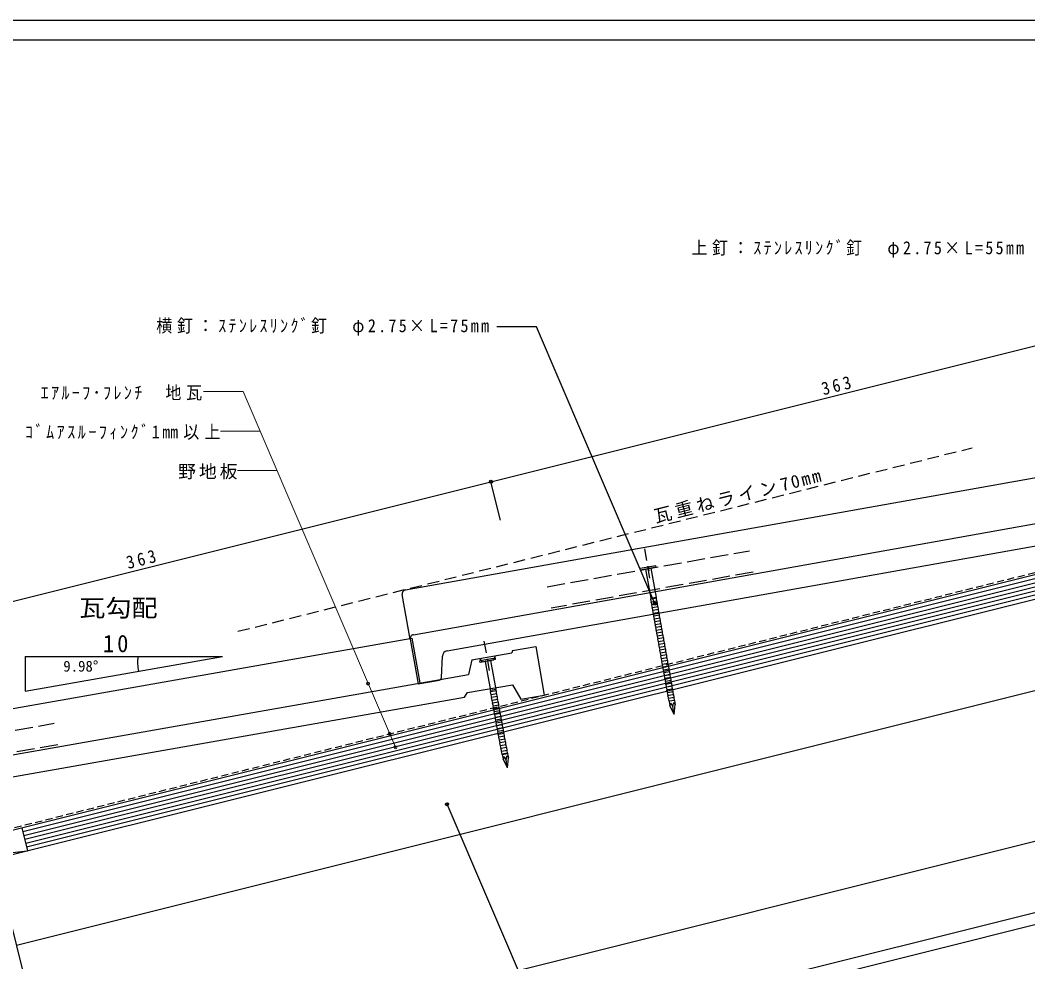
# Model space of a CAD drawing. Units: millimetres, scale not verified. Extents: x -601 to 601, y -426 to 425.
# Drawn here: x -189 to 322, y -52 to 425 of the extents above; entities that cross this region are included whole.
import ezdxf
from ezdxf.enums import TextEntityAlignment as Align

# ---------------------------------------------------------------- set-up
doc = ezdxf.new("R2010")
doc.units = ezdxf.units.MM
doc.header["$LTSCALE"] = 3
doc.header["$PDMODE"] = 32
doc.header["$PDSIZE"] = 1.5
for name, pattern in [('DASHED1', [1.8, 1.2, -0.6]), ('DASHED2', [3, 2, -1]), ('DASHED3', [4, 3, -1])]:
    doc.linetypes.add(name, pattern=pattern)
for name, color, linetype in [('0-0_用紙', 7, 'Continuous'), ('0-1_野地板', 7, 'Continuous'), ('0-2_瓦', 7, 'Continuous'), ('0-3_釘', 4, 'Continuous'), ('0-7_文字', 7, 'Continuous'), ('0-8_寸法', 7, 'Continuous')]:
    doc.layers.add(name, color=color, linetype=linetype)
doc.layers.add('5-5_水切', color=7, linetype='Continuous', lineweight=18)
doc.styles.add('ＭＳ ゴシック', font='')
doc.styles.get('ＭＳ ゴシック').set_extended_font_data('MS Gothic')

msp = doc.modelspace()

# ---------------------------------------------------------------- linework, layer by layer
at = {"layer": '0-0_用紙'}
msp.add_line((-600.811, 425.311), (600.811, 425.311), dxfattribs=at)
at = {"layer": '0-0_用紙', "color": 6}
msp.add_line((-590.811, 415.311), (590.811, 415.311), dxfattribs=at)
at = {"layer": '0-1_野地板', "color": 3, "linetype": 'DASHED1'}
msp.add_line((-275.375, -4.688), (544.592, 200.304), dxfattribs=at)
at = {"layer": '0-1_野地板'}
for p, q in [((-275.133, -5.658), (544.448, 199.238)), ((-272.222, -17.299), (542.717, 186.435)), ((-190.488, -43.251), (536.226, 138.428)), ((-186.204, 102.93), (-186.204, 85.323)), ((-186.204, 102.93), (-86.204, 102.93)), ((-172.54, -115.041), (525.552, 59.481)), ((-202.857, -158.698), (521.094, 22.289)), ((-201.402, -164.519), (519.638, 15.741)), ((-187.82, 16.171), (-184.91, 4.529)), ((-275.133, -5.658), (-184.91, 4.529)), ((-164.125, -148.701), (-201.402, 0.406))]:
    msp.add_line(p, q, dxfattribs=at)
at = {"layer": '0-1_野地板', "color": 4}
for p, q in [((-187.335, 14.23), (544.16, 197.104)), ((-186.85, 12.29), (543.871, 194.97)), ((-186.365, 10.35), (543.583, 192.837)), ((-185.88, 8.409), (543.294, 190.703)), ((-185.395, 6.469), (543.006, 188.569))]:
    msp.add_line(p, q, dxfattribs=at)
at = {"layer": '0-1_野地板'}
msp.add_lwpolyline([(112.929, -124.563), (92.929, -124.563), (27.543, 28.086)], dxfattribs=at)
msp.add_arc((-108.41, 100.06), 20.784, 172.06288, 192.80958, dxfattribs=at)
msp.add_point((27.543, 28.086), dxfattribs=at)
at = {"layer": '0-2_瓦'}
for p, q in [((10.526, 113.985), (390.521, 181.804)), ((27.644, 105.866), (388.516, 170.272)), ((129.268, 148.735), (129.688, 146.38)), ((8.908, 111.664), (4.867, 134.307)), ((8.908, 111.664), (12.949, 89.022)), ((-186.204, 85.323), (-86.204, 102.93)), ((24.804, 92.318), (25.173, 103.016)), ((40.125, 101.267), (60.437, 104.844)), ((51.943, 103.348), (51.305, 101.205)), ((60.633, 105.893), (60.437, 104.844)), ((40.125, 101.267), (38.384, 93.853)), ((44.064, 101.961), (45.396, 100.164)), ((45.396, 100.164), (51.305, 101.205)), ((-341.769, 26.921), (38.384, 93.853)), ((37.975, 84.643), (60.626, 88.631)), ((-324.67, 18.762), (36.352, 82.326)), ((36.352, 82.326), (37.975, 84.643))]:
    msp.add_line(p, q, dxfattribs=at)
at = {"layer": '0-2_瓦', "linetype": 'DASHED3'}
for p, q in [((78.334, 138.276), (180.674, 156.541)), ((182.607, 145.712), (80.267, 127.447)), ((-273.904, 51.054), (-171.522, 69.08)), ((-169.614, 58.247), (-271.996, 40.221))]:
    msp.add_line(p, q, dxfattribs=at)
at = {"layer": '0-2_瓦'}
for points in [[(6.485, 136.627), (361.869, 200.053), (365.91, 177.411)], [(-345.757, 49.573), (9.775, 112.17), (13.763, 89.518)], [(60.633, 105.893), (72.451, 107.974), (76.786, 83.353)], [(12.949, 89.022), (22.749, 90.771), (23.593, 90.922)], [(60.626, 88.631), (64.968, 81.272), (76.786, 83.353)]]:
    msp.add_lwpolyline(points, dxfattribs=at)
for centre, radius, start, end in [((6.836, 134.658), 2, 100.11921, 190.11921), ((10.877, 112.016), 2, 100.11921, 190.11921), ((28.171, 102.913), 3, 100.11921, 178.02429), ((22.82, 92.815), 2.045, 292.21266, 345.9306)]:
    msp.add_arc(centre, radius, start, end, dxfattribs=at)
at = {"layer": '0-3_釘', "linetype": 'DASHED2'}
for p, q in [((130.356, 142.637), (127.541, 158.406)), ((49.097, 95.872), (46.209, 111.628))]:
    msp.add_line(p, q, dxfattribs=at)
at = {"layer": '0-3_釘'}
for p, q in [((133.301, 148.899), (125.426, 147.493)), ((133.442, 148.111), (125.566, 146.706)), ((133.442, 148.111), (133.301, 148.899)), ((125.566, 146.706), (125.426, 147.493)), ((128.151, 147.167), (130.786, 132.4)), ((130.858, 147.65), (133.493, 132.883)), ((133.53, 132.89), (130.749, 132.394)), ((133.57, 132.451), (133.53, 132.89)), ((131.12, 130.531), (130.74, 131.946)), ((130.863, 131.968), (130.749, 132.394)), ((133.57, 132.451), (130.863, 131.968)), ((131.376, 129.093), (130.997, 130.509)), ((131.633, 127.656), (131.253, 129.071)), ((131.889, 126.219), (131.51, 127.634)), ((132.146, 124.781), (131.766, 126.197)), ((132.402, 123.344), (132.023, 124.759)), ((132.659, 121.906), (132.279, 123.322)), ((135.489, 122.411), (132.536, 121.884)), ((132.916, 120.469), (132.536, 121.884)), ((135.746, 120.974), (132.792, 120.447)), ((133.172, 119.032), (132.792, 120.447)), ((135.623, 120.952), (132.916, 120.469)), ((136.002, 119.537), (133.049, 119.01)), ((133.429, 117.594), (133.049, 119.01)), ((135.879, 119.515), (133.172, 119.032)), ((136.259, 118.099), (133.305, 117.572)), ((133.685, 116.157), (133.305, 117.572)), ((136.136, 118.077), (133.429, 117.594)), ((135.623, 120.952), (135.489, 122.411)), ((135.879, 119.515), (135.746, 120.974)), ((136.136, 118.077), (136.002, 119.537)), ((136.392, 116.64), (136.259, 118.099)), ((136.515, 116.662), (133.562, 116.135)), ((133.942, 114.72), (133.562, 116.135)), ((136.392, 116.64), (133.685, 116.157)), ((136.772, 115.225), (133.819, 114.698)), ((134.198, 113.282), (133.819, 114.698)), ((136.649, 115.203), (133.942, 114.72)), ((137.028, 113.787), (134.075, 113.26)), ((134.455, 111.845), (134.075, 113.26)), ((136.905, 113.766), (134.198, 113.282)), ((137.285, 112.35), (134.332, 111.823)), ((137.162, 112.328), (134.455, 111.845)), ((136.649, 115.203), (136.515, 116.662)), ((136.905, 113.766), (136.772, 115.225)), ((137.162, 112.328), (137.028, 113.787)), ((137.418, 110.891), (137.285, 112.35)), ((134.711, 110.408), (134.332, 111.823)), ((137.541, 110.913), (134.588, 110.386)), ((134.968, 108.971), (134.588, 110.386)), ((137.418, 110.891), (134.711, 110.408)), ((137.798, 109.476), (134.845, 108.949)), ((135.224, 107.533), (134.845, 108.949)), ((137.675, 109.454), (134.968, 108.971)), ((138.054, 108.038), (135.101, 107.511)), ((135.481, 106.096), (135.101, 107.511)), ((137.931, 108.016), (135.224, 107.533)), ((137.675, 109.454), (137.541, 110.913)), ((137.931, 108.016), (137.798, 109.476)), ((138.188, 106.579), (138.054, 108.038)), ((52.013, 102.148), (44.144, 100.706)), ((52.157, 101.361), (52.013, 102.148)), ((138.311, 106.601), (135.358, 106.074)), ((135.737, 104.659), (135.358, 106.074)), ((138.188, 106.579), (135.481, 106.096)), ((138.567, 105.164), (135.614, 104.637)), ((135.994, 103.221), (135.614, 104.637)), ((138.444, 105.142), (135.737, 104.659)), ((138.824, 103.727), (135.871, 103.199)), ((136.25, 101.784), (135.871, 103.199)), ((138.701, 103.705), (135.994, 103.221)), ((139.08, 102.289), (136.127, 101.762)), ((138.957, 102.267), (136.25, 101.784)), ((138.444, 105.142), (138.311, 106.601)), ((138.701, 103.705), (138.567, 105.164)), ((138.957, 102.267), (138.824, 103.727)), ((139.214, 100.83), (139.08, 102.289)), ((44.289, 99.919), (44.144, 100.706)), ((52.157, 101.361), (44.289, 99.919)), ((46.87, 100.392), (49.575, 85.638)), ((49.575, 100.888), (52.28, 86.134)), ((136.507, 100.347), (136.127, 101.762)), ((139.337, 100.852), (136.384, 100.325)), ((136.763, 98.91), (136.384, 100.325)), ((139.214, 100.83), (136.507, 100.347)), ((139.594, 99.415), (136.64, 98.888)), ((137.02, 97.472), (136.64, 98.888)), ((139.47, 99.393), (136.763, 98.91)), ((139.85, 97.977), (136.897, 97.45)), ((137.276, 96.035), (136.897, 97.45)), ((139.727, 97.955), (137.02, 97.472)), ((139.47, 99.393), (139.337, 100.852)), ((139.727, 97.955), (139.594, 99.415)), ((139.983, 96.518), (139.85, 97.977)), ((140.107, 96.54), (137.153, 96.013)), ((137.533, 94.598), (137.153, 96.013)), ((139.983, 96.518), (137.276, 96.035)), ((140.363, 95.103), (137.41, 94.576)), ((137.789, 93.16), (137.41, 94.576)), ((140.24, 95.081), (137.533, 94.598)), ((140.62, 93.666), (137.666, 93.138)), ((138.046, 91.723), (137.666, 93.138)), ((140.497, 93.644), (137.789, 93.16)), ((140.876, 92.228), (137.923, 91.701)), ((140.753, 92.206), (138.046, 91.723)), ((140.24, 95.081), (140.107, 96.54)), ((140.497, 93.644), (140.363, 95.103)), ((140.753, 92.206), (140.62, 93.666)), ((141.01, 90.769), (140.876, 92.228)), ((138.302, 90.286), (137.923, 91.701)), ((141.133, 90.791), (138.179, 90.264)), ((138.559, 88.849), (138.179, 90.264)), ((141.01, 90.769), (138.302, 90.286)), ((141.389, 89.354), (138.436, 88.827)), ((138.815, 87.411), (138.436, 88.827)), ((141.266, 89.332), (138.559, 88.849)), ((141.646, 87.916), (138.692, 87.389)), ((139.072, 85.974), (138.692, 87.389)), ((141.523, 87.894), (138.815, 87.411)), ((141.266, 89.332), (141.133, 90.791)), ((141.523, 87.894), (141.389, 89.354)), ((141.779, 86.457), (141.646, 87.916)), ((52.522, 85.507), (49.571, 84.966)), ((49.957, 83.552), (49.571, 84.966)), ((52.785, 84.071), (49.834, 83.53)), ((50.22, 82.116), (49.834, 83.53)), ((52.662, 84.048), (49.957, 83.552)), ((53.048, 82.635), (50.097, 82.094)), ((50.483, 80.68), (50.097, 82.094)), ((52.925, 82.612), (50.22, 82.116)), ((52.662, 84.048), (52.522, 85.507)), ((52.925, 82.612), (52.785, 84.071)), ((53.188, 81.176), (53.048, 82.635)), ((141.902, 86.479), (138.949, 85.952)), ((139.328, 84.537), (138.949, 85.952)), ((141.779, 86.457), (139.072, 85.974)), ((142.159, 85.042), (139.205, 84.515)), ((139.585, 83.099), (139.205, 84.515)), ((142.036, 85.02), (139.328, 84.537)), ((142.415, 83.604), (139.462, 83.077)), ((139.841, 81.662), (139.462, 83.077)), ((142.292, 83.583), (139.585, 83.099)), ((142.672, 82.167), (139.718, 81.64)), ((142.549, 82.145), (139.841, 81.662)), ((142.036, 85.02), (141.902, 86.479)), ((142.292, 83.583), (142.159, 85.042)), ((142.549, 82.145), (142.415, 83.604)), ((142.805, 80.708), (142.672, 82.167)), ((53.311, 81.199), (50.36, 80.658)), ((50.746, 79.244), (50.36, 80.658)), ((53.188, 81.176), (50.483, 80.68)), ((53.574, 79.763), (50.624, 79.222)), ((51.01, 77.808), (50.624, 79.222)), ((53.451, 79.74), (50.746, 79.244)), ((53.838, 78.327), (50.887, 77.786)), ((51.273, 76.372), (50.887, 77.786)), ((53.715, 78.304), (51.01, 77.808)), ((54.101, 76.89), (51.15, 76.35)), ((53.978, 76.868), (51.273, 76.372)), ((53.451, 79.74), (53.311, 81.199)), ((53.715, 78.304), (53.574, 79.763)), ((53.978, 76.868), (53.838, 78.327)), ((54.241, 75.432), (54.101, 76.89)), ((140.098, 80.225), (139.718, 81.64)), ((142.805, 80.708), (140.098, 80.225)), ((140.098, 80.225), (140.47, 78.139)), ((140.79, 79.333), (140.47, 78.139)), ((142.681, 73.575), (140.47, 78.139)), ((142.681, 73.575), (141.976, 77.531)), ((142.464, 79.631), (143.178, 78.622)), ((142.681, 73.575), (143.178, 78.622)), ((142.805, 80.708), (143.178, 78.622)), ((51.536, 74.936), (51.15, 76.35)), ((54.364, 75.454), (51.413, 74.914)), ((51.799, 73.5), (51.413, 74.914)), ((54.241, 75.432), (51.536, 74.936)), ((54.627, 74.018), (51.676, 73.477)), ((52.063, 72.064), (51.676, 73.477)), ((54.504, 73.996), (51.799, 73.5)), ((54.89, 72.582), (51.94, 72.041)), ((52.326, 70.628), (51.94, 72.041)), ((54.767, 72.56), (52.063, 72.064)), ((54.504, 73.996), (54.364, 75.454)), ((54.767, 72.56), (54.627, 74.018)), ((55.031, 71.124), (54.89, 72.582)), ((55.154, 71.146), (52.203, 70.605)), ((52.589, 69.192), (52.203, 70.605)), ((55.031, 71.124), (52.326, 70.628)), ((55.417, 69.71), (52.466, 69.169)), ((52.852, 67.756), (52.466, 69.169)), ((55.294, 69.688), (52.589, 69.192)), ((55.68, 68.274), (52.729, 67.733)), ((53.115, 66.32), (52.729, 67.733)), ((55.557, 68.251), (52.852, 67.756)), ((55.943, 66.838), (52.992, 66.297)), ((55.82, 66.815), (53.115, 66.32)), ((55.294, 69.688), (55.154, 71.146)), ((55.557, 68.251), (55.417, 69.71)), ((55.82, 66.815), (55.68, 68.274)), ((56.083, 65.379), (55.943, 66.838)), ((53.379, 64.884), (52.992, 66.297)), ((56.206, 65.402), (53.256, 64.861)), ((53.642, 63.447), (53.256, 64.861)), ((56.083, 65.379), (53.379, 64.884)), ((56.47, 63.966), (53.519, 63.425)), ((53.905, 62.011), (53.519, 63.425)), ((56.347, 63.943), (53.642, 63.447)), ((56.733, 62.53), (53.782, 61.989)), ((54.168, 60.575), (53.782, 61.989)), ((56.61, 62.507), (53.905, 62.011)), ((56.347, 63.943), (56.206, 65.402)), ((56.61, 62.507), (56.47, 63.966)), ((56.873, 61.071), (56.733, 62.53)), ((56.996, 61.094), (54.045, 60.553)), ((54.431, 59.139), (54.045, 60.553)), ((56.873, 61.071), (54.168, 60.575)), ((57.259, 59.658), (54.308, 59.117)), ((54.695, 57.703), (54.308, 59.117)), ((57.136, 59.635), (54.431, 59.139)), ((57.523, 58.221), (54.572, 57.681)), ((54.958, 56.267), (54.572, 57.681)), ((57.4, 58.199), (54.695, 57.703)), ((57.786, 56.785), (54.835, 56.245)), ((55.221, 54.831), (54.835, 56.245)), ((57.663, 56.763), (54.958, 56.267)), ((57.136, 59.635), (56.996, 61.094)), ((57.4, 58.199), (57.259, 59.658)), ((57.663, 56.763), (57.523, 58.221)), ((57.926, 55.327), (57.786, 56.785)), ((58.049, 55.349), (55.098, 54.808)), ((55.484, 53.395), (55.098, 54.808)), ((57.926, 55.327), (55.221, 54.831)), ((58.312, 53.913), (55.361, 53.372)), ((55.361, 53.372), (55.524, 53.178)), ((58.189, 53.891), (55.484, 53.395)), ((56.221, 52.29), (55.906, 51.094)), ((58.138, 46.541), (55.906, 51.094)), ((57.893, 52.596), (58.611, 51.59)), ((58.189, 53.891), (58.049, 55.349)), ((58.138, 46.541), (58.611, 51.59)), ((58.312, 53.913), (58.229, 53.674)), ((58.229, 53.674), (58.611, 51.59)), ((58.138, 46.541), (57.414, 50.493))]:
    msp.add_line(p, q, dxfattribs=at)
for points in [[(133.827, 131.014), (133.693, 132.473), (130.74, 131.946)], [(134.083, 129.577), (133.95, 131.036), (130.997, 130.509)], [(134.34, 128.139), (134.206, 129.598), (131.253, 129.071)], [(134.597, 126.702), (134.463, 128.161), (131.51, 127.634)], [(134.853, 125.264), (134.72, 126.724), (131.766, 126.197)], [(135.11, 123.827), (134.976, 125.286), (132.023, 124.759)], [(135.366, 122.389), (135.233, 123.849), (132.279, 123.322)], [(52.399, 85.484), (52.335, 86.144), (49.519, 85.628)], [(52.399, 85.484), (49.694, 84.989), (49.519, 85.628)], [(140.79, 79.333), (141.976, 77.531), (142.464, 79.631)], [(58.229, 53.674), (55.524, 53.178), (55.906, 51.094)], [(56.221, 52.29), (57.414, 50.493), (57.893, 52.596)]]:
    msp.add_lwpolyline(points, dxfattribs=at)
at = {"layer": '0-7_文字'}
for p, q in [((72.78, 269.941), (52.78, 269.941)), ((132.846, 129.711), (72.78, 269.941))]:
    msp.add_line(p, q, dxfattribs=at)
at = {"layer": '0-7_文字', "linetype": 'DASHED2'}
msp.add_line((-78.366, 115.688), (293.602, 208.68), dxfattribs=at)
at = {"layer": '0-7_文字'}
msp.add_point((132.846, 129.711), dxfattribs=at)
at = {"layer": '0-8_寸法'}
for p, q in [((49.755, 191.48), (401.916, 279.521)), ((-302.407, 103.438), (49.755, 191.48)), ((54.64, 171.938), (49.755, 191.48))]:
    msp.add_line(p, q, dxfattribs=at)
msp.add_point((49.755, 191.48), dxfattribs=at)
at = {"layer": '5-5_水切'}
for p, q in [((-75.789, 237.147), (-95.789, 237.147)), ((1.41, 56.917), (-75.789, 237.147)), ((-67.223, 217.147), (-87.223, 217.147)), ((-58.656, 197.147), (-78.656, 197.147))]:
    msp.add_line(p, q, dxfattribs=at)
for p in [(-12.421, 89.206), (-1.527, 63.774), (1.41, 56.917)]:
    msp.add_point(p, dxfattribs=at)

# ---------------------------------------------------------------- texts
at = {"layer": '0-1_野地板', "style": 'ＭＳ ゴシック', "width": 1.1}
msp.add_text('瓦勾配', height=8.798, dxfattribs=at).set_placement((-158.693, 120.487), align=Align.BOTTOM_LEFT)
at = {"layer": '0-1_野地板', "style": 'ＭＳ ゴシック'}
msp.add_text('9.98°', height=5.499, dxfattribs=at).set_placement((-166.832, 93.617), align=Align.BOTTOM_LEFT)
at = {"layer": '0-1_野地板', "insert": (-146.771, 104.976), "char_height": 8.798, "attachment_point": 7, "style": 'ＭＳ ゴシック'}
msp.add_mtext('\\T1.27;\\W0.95;10', dxfattribs=at)
at = {"layer": '0-7_文字', "char_height": 6.598, "attachment_point": 7, "style": 'ＭＳ ゴシック'}
for s, insert in [('\\T1.29;\\W0.9;上釘：ｽﾃﾝﾚｽﾘﾝｸﾞ釘\u3000φ2.75×L=55mm', (151.338, 304.917)), ('\\T1.29;\\W0.9;横釘：ｽﾃﾝﾚｽﾘﾝｸﾞ釘\u3000φ2.75×L=75mm', (-119.72, 265.441))]:
    msp.add_mtext(s, dxfattribs=dict(at, insert=insert))
at = {"layer": '0-7_文字', "insert": (133.485, 169.982), "char_height": 6.598, "attachment_point": 7, "rotation": 14.036, "style": 'ＭＳ ゴシック'}
msp.add_mtext('\\T1.22;瓦重ねライン70mm', dxfattribs=at)
at = {"layer": '0-8_寸法', "char_height": 6.598, "attachment_point": 7, "rotation": 14.036, "style": 'ＭＳ ゴシック'}
for s, insert in [('\\T1.37;\\W0.9;363', (218.195, 235.136)), ('\\T1.38;\\W0.9;363', (-133.966, 147.095))]:
    msp.add_mtext(s, dxfattribs=dict(at, insert=insert))
at = {"layer": '5-5_水切', "char_height": 6.598, "attachment_point": 7, "style": 'ＭＳ ゴシック'}
for s, insert in [('\\T1.3;\\W0.9;ｴｱﾙｰﾌ･ﾌﾚﾝﾁ\u3000地瓦', (-178.289, 232.647)), ('\\T1.32;\\W0.9;ｺﾞﾑｱｽﾙｰﾌｨﾝｸﾞ1㎜以上', (-186.223, 212.647)), ('\\T1.17;野地板', (-108.656, 192.647))]:
    msp.add_mtext(s, dxfattribs=dict(at, insert=insert))

doc.saveas('drawing.dxf')
